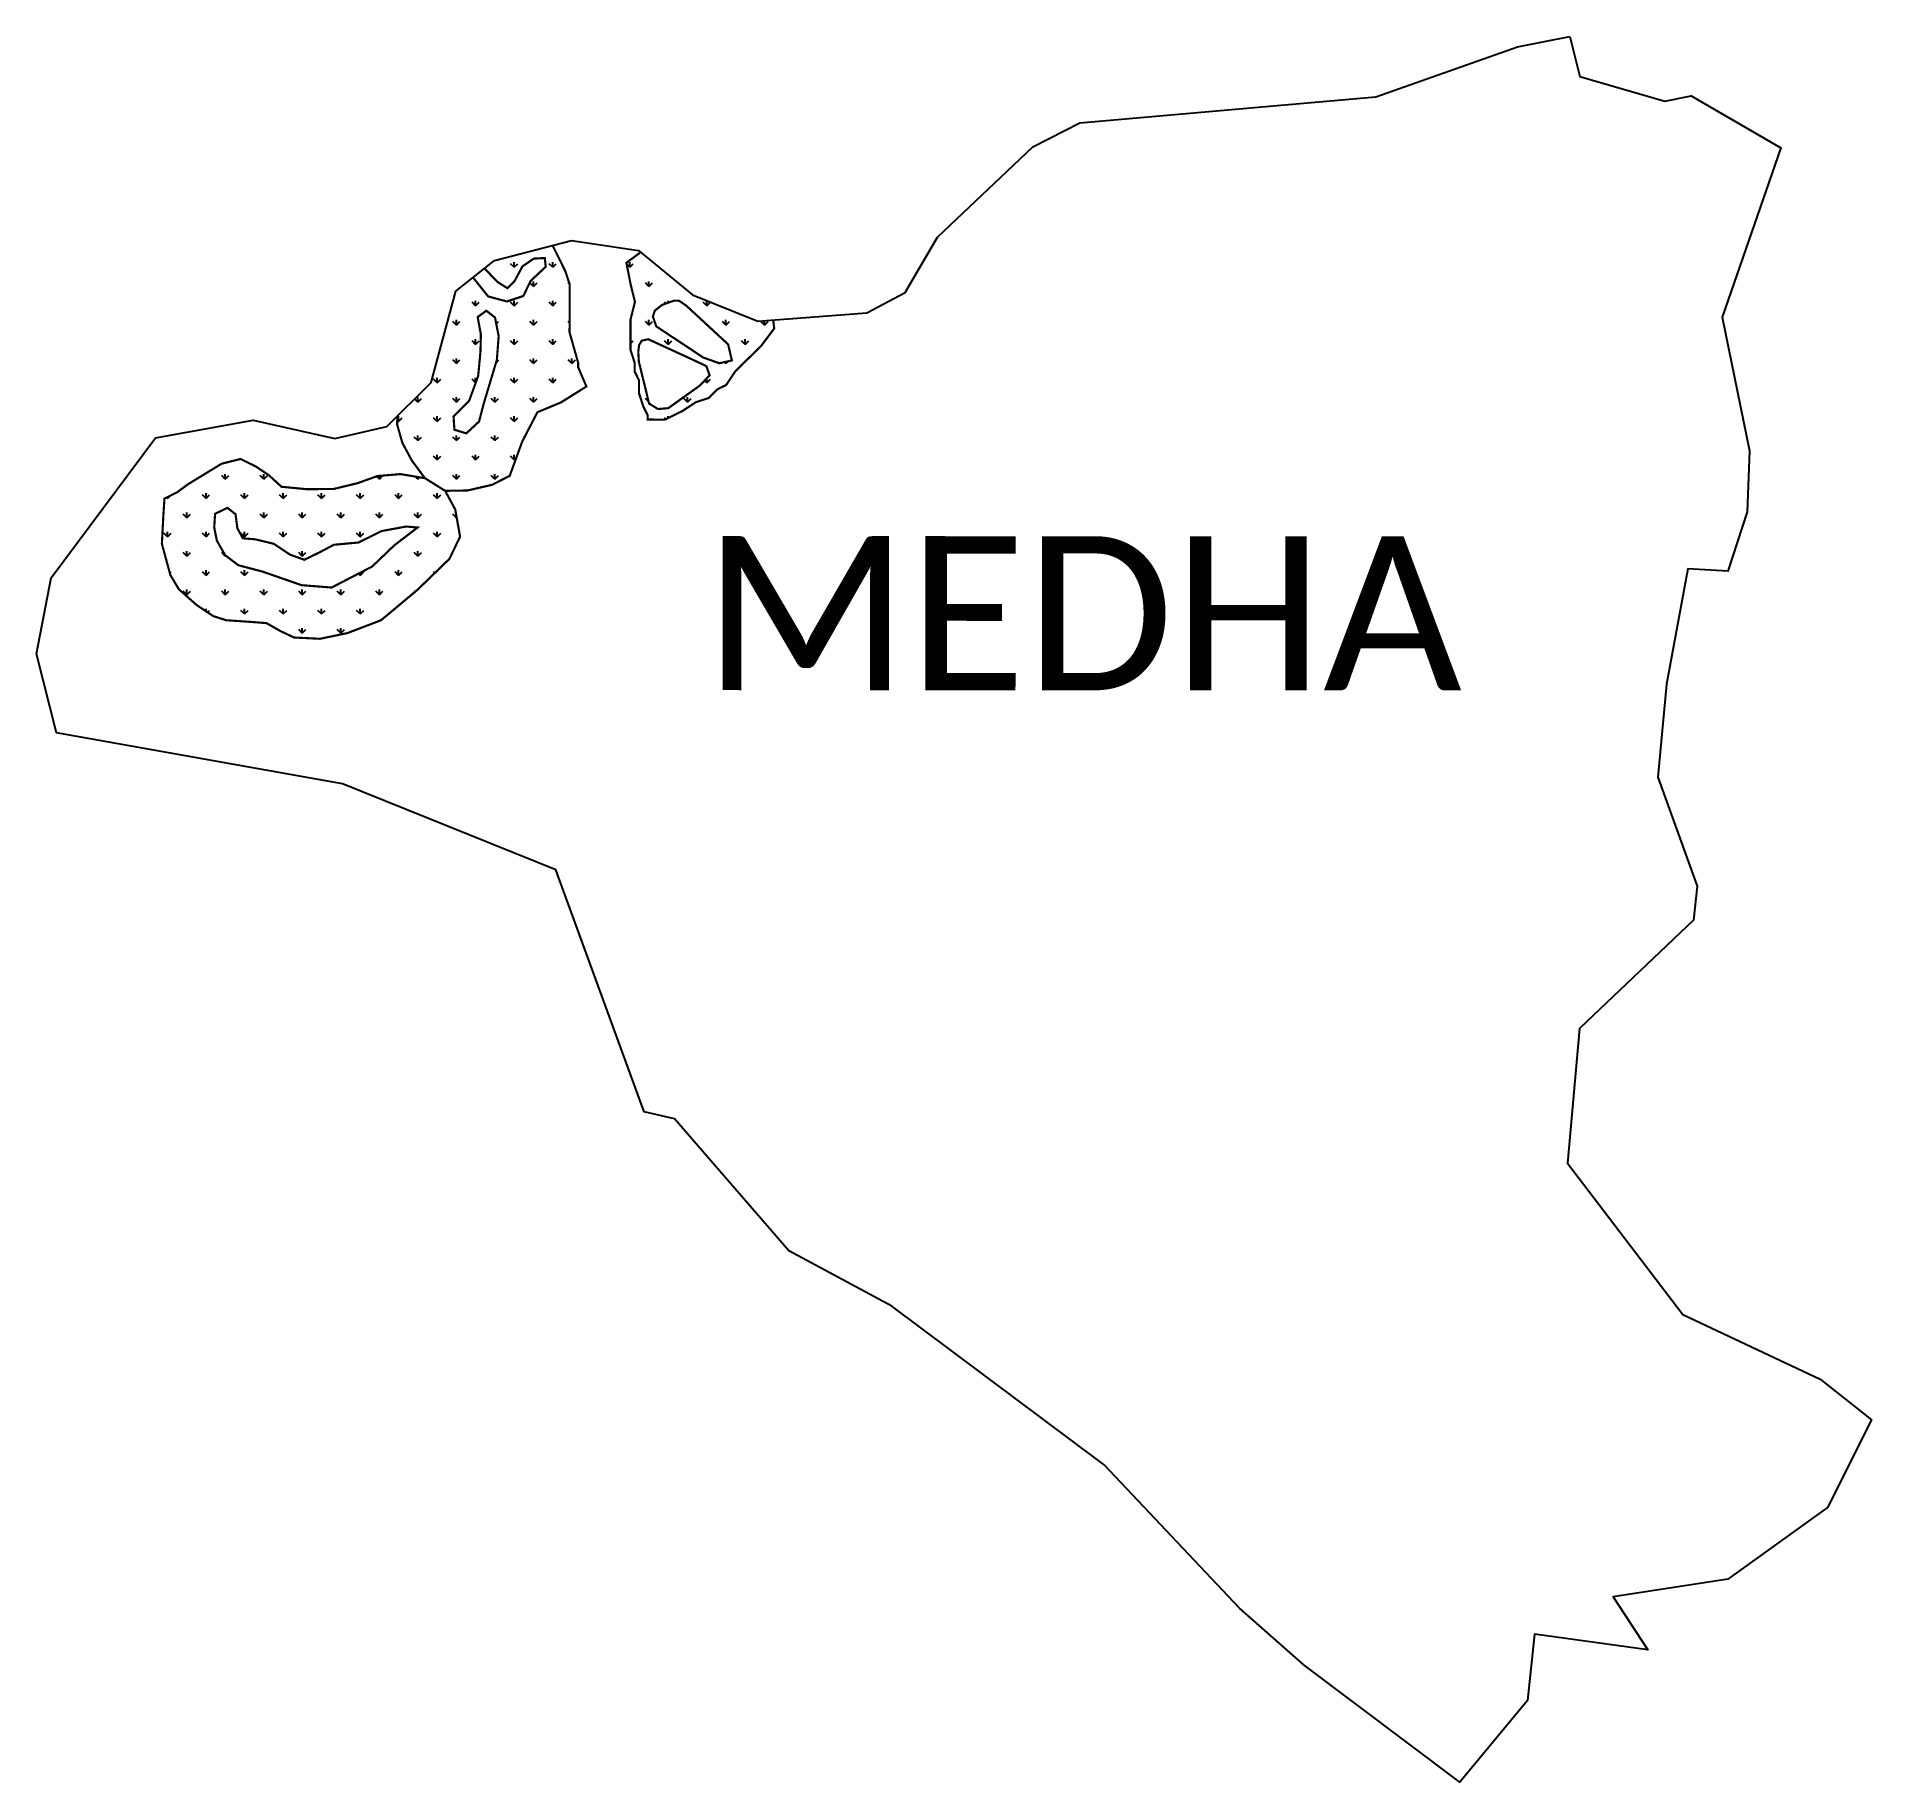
# Model space of a CAD drawing. Header units: metres. Extents: x 343265 to 344976, y 1761609 to 1763237.
import ezdxf

# ---------------------------------------------------------------- set-up
doc = ezdxf.new("R2010")
doc.units = ezdxf.units.M
doc.layers.add('MANGROOVES BUFFER ZONE', color=120, linetype='Continuous')
doc.layers.add('VILLAGE NAME', color=250, linetype='Continuous')

msp = doc.modelspace()

# ---------------------------------------------------------------- hatches: boundary and pattern name
at = {"layer": 'MANGROOVES BUFFER ZONE'}
h = msp.add_hatch(dxfattribs=at)
h.set_pattern_fill('GRASS', color=256)
h.paths.add_polyline_path([(343684.4, 1762981.4), (343692.5, 1762975), (343695.9, 1762957.6), (343694.2, 1762935.5), (343681.9, 1762894.6), (343677.6, 1762878), (343665.7, 1762867), (343654.6, 1762870.4), (343653.8, 1762882.7), (343668.3, 1762897.2), (343676.8, 1762920.6), (343678.9, 1762943.1), (343679.3, 1762959.3), (343676.3, 1762975.5)], flags=16)
h.paths.add_polyline_path([(343746.1, 1763042.3), (343692.1, 1763028.2), (343655.9, 1762999.5), (343632.8, 1762914.4), (343601.4, 1762883), (343601.2, 1762875.3), (343606.1, 1762858.1), (343614.9, 1762841.7), (343627.1, 1762825.2), (343646, 1762813.4), (343666.7, 1762813.7), (343689.7, 1762819), (343706.2, 1762827.4), (343717.8, 1762859.2), (343732, 1762886.7), (343753.9, 1762895.8), (343777.7, 1762910.7), (343770, 1762928.8), (343770, 1762932.9), (343762, 1762961.3), (343762.1, 1762981.6), (343762.1, 1763006), (343758.1, 1763018.2), (343754.1, 1763026.3)])
h.paths.add_polyline_path([(343682.8, 1763020.8), (343672, 1763012.2), (343672.1, 1763012.2), (343686.1, 1762994.7), (343703.6, 1762990), (343718.9, 1762995.1), (343725.7, 1763009.2), (343739.8, 1763022.4), (343738.9, 1763030.5), (343728.7, 1763030), (343718.1, 1763022.8), (343710.8, 1763009.2), (343704, 1763002.4), (343694.7, 1763008.3), (343683.2, 1763020.3)])
h = msp.add_hatch(dxfattribs=at)
h.set_pattern_fill('GRASS', color=256)
h.paths.add_polyline_path([(343871, 1762986), (343909.9, 1762950), (343913.4, 1762935), (343901.7, 1762932.4), (343886.7, 1762937.7), (343842.9, 1762966.8), (343839.7, 1762975.9), (343841.6, 1762981.5), (343848.3, 1762986.8), (343859.5, 1762990.8), (343864, 1762990.8)], flags=16)
h.paths.add_polyline_path([(343877.1, 1762935.6), (343889.6, 1762929.7), (343892.6, 1762921.2), (343883.8, 1762911.8), (343854.1, 1762890.5), (343844.5, 1762889.7), (343836.2, 1762894.8), (343826.6, 1762934), (343826.1, 1762943.3), (343826.9, 1762949.4), (343829.3, 1762953.4), (343835.4, 1762954.8)], flags=16)
h.paths.add_polyline_path([(343951.9, 1762972.6), (343937.6, 1762971.6), (343876.8, 1762996.1), (343828.3, 1763035.9), (343815, 1763026.1), (343819, 1763005.8), (343823, 1762989.6), (343818.9, 1762973.3), (343818.8, 1762957.1), (343818.8, 1762944.9), (343822.8, 1762932.7), (343822.8, 1762924.6), (343826.8, 1762916.4), (343826.8, 1762904.3), (343830.8, 1762892.1), (343834.9, 1762883.9), (343834.9, 1762879.9), (343838.9, 1762879.9), (343843, 1762879.8), (343847, 1762879.8), (343851.1, 1762879.8), (343859.2, 1762883.9), (343867.4, 1762887.9), (343879.6, 1762896), (343891.8, 1762900), (343899.9, 1762908.1), (343908.1, 1762912.1), (343916.2, 1762924.3), (343928.4, 1762936.5), (343940.7, 1762948.6), (343952.9, 1762964.8)])
h = msp.add_hatch(dxfattribs=at)
h.set_pattern_fill('GRASS', color=256)
h.paths.add_polyline_path([(343655.4, 1762796), (343646, 1762813.4), (343627.1, 1762825.2), (343604.4, 1762829), (343582.8, 1762827.2), (343564.2, 1762820.5), (343542.2, 1762815.2), (343517.2, 1762814.9), (343493.3, 1762817.2), (343481.4, 1762828.1), (343469.2, 1762836.2), (343455.2, 1762843.1), (343437.5, 1762838.7), (343406.1, 1762819.5), (343396.1, 1762812.1), (343384.2, 1762806.2), (343383.2, 1762791), (343381.8, 1762764), (343389.7, 1762734.9), (343397.6, 1762721.6), (343414.3, 1762706.8), (343429.8, 1762696.5), (343441.9, 1762692.7), (343465.7, 1762691.1), (343479.4, 1762690), (343492.2, 1762682.7), (343505.1, 1762676.6), (343529.3, 1762675.4), (343554.7, 1762680.7), (343586.2, 1762692.7), (343620.4, 1762721.3), (343650, 1762750), (343659.9, 1762770.7)])
h.paths.add_polyline_path([(343542.2, 1762763.1), (343565.1, 1762765.2), (343586.8, 1762775.9), (343609.7, 1762780.1), (343620.3, 1762779.2), (343598.7, 1762762.7), (343577.9, 1762742.8), (343540.1, 1762723.2), (343512.1, 1762725.4), (343475.6, 1762738.1), (343453.1, 1762744), (343440.8, 1762753.4), (343433.1, 1762766.9), (343430.6, 1762779.2), (343431.4, 1762792), (343442.9, 1762797.5), (343450.5, 1762791.6), (343452.2, 1762778.4), (343457.3, 1762769.1), (343468.8, 1762768.2), (343486.2, 1762764), (343501.5, 1762753.8), (343514.6, 1762749.1), (343528.6, 1762755.9)], flags=16)

# ---------------------------------------------------------------- linework, layer by layer
at = {"color": 3}
for points in [[(344704.3, 1763199.9), (344783.6, 1763176.7), (344808, 1763181.8), (344891.7, 1763133.4), (344836.9, 1762975.4), (344862.4, 1762850.7), (344860.3, 1762793.7), (344842.4, 1762738.5), (344805.1, 1762740.7), (344784.9, 1762633.2), (344777.1, 1762546.5), (344813.7, 1762444.6), (344810.2, 1762413.1), (344704, 1762311.8), (344692.8, 1762186.3), (344800.2, 1762045.3), (344928.5, 1761984.9), (344976.1, 1761947), (344935.2, 1761865.2), (344842.2, 1761798.4), (344735.4, 1761781.9), (344767.7, 1761732.4), (344662, 1761747.1), (344655.4, 1761685.2), (344592.2, 1761608.9), (344447, 1761718), (344386.9, 1761771.3), (344260.5, 1761905), (344062.7, 1762052.9), (343966.5, 1762104.7), (343859.9, 1762227.6), (343831.5, 1762234.1), (343749.2, 1762460), (343550.2, 1762540), (343283.5, 1762587.7), (343265, 1762661.3), (343278.5, 1762732.4), (343375.9, 1762862.7), (343466.9, 1762879.2), (343543, 1762862.2), (343591.7, 1762873.3), (343632.8, 1762914.4), (343655.9, 1762999.5), (343692.1, 1763028.2), (343763.8, 1763046.9), (343826.3, 1763037.5), (343876.8, 1762996.1), (343937.6, 1762971.6), (344039.4, 1762979.3), (344075, 1762998.3), (344105.2, 1763050.1), (344194.1, 1763134.1), (344237.8, 1763156.6), (344514, 1763180.9), (344646, 1763227.5), (344694.9, 1763237)], [(344694.9, 1763237), (344704.3, 1763199.9)]]:
    msp.add_lwpolyline(points, dxfattribs=at)
at = {"layer": 'MANGROOVES BUFFER ZONE', "const_width": 2}
for points in [[(343601.4, 1762883), (343601.2, 1762875.3), (343606.1, 1762858.1), (343614.9, 1762841.7), (343627.1, 1762825.2), (343646, 1762813.4), (343666.7, 1762813.7), (343689.7, 1762819), (343706.2, 1762827.4), (343717.8, 1762859.2), (343732, 1762886.7), (343753.9, 1762895.8), (343777.7, 1762910.7), (343770, 1762928.8), (343770, 1762932.9), (343762, 1762961.3), (343762.1, 1762981.6), (343762.1, 1763006), (343758.1, 1763018.2), (343754.1, 1763026.3), (343746, 1763042.6)], [(343682.8, 1763020.8), (343683.2, 1763020.3), (343694.7, 1763008.3), (343704, 1763002.4), (343710.8, 1763009.2), (343718.1, 1763022.8), (343728.7, 1763030), (343738.9, 1763030.5), (343739.8, 1763022.4), (343725.7, 1763009.2), (343718.9, 1762995.1), (343703.6, 1762990), (343686.1, 1762994.7), (343672.1, 1763012.2), (343672, 1763012.2)], [(343828.3, 1763035.9), (343815, 1763026.1), (343819, 1763005.8), (343823, 1762989.6), (343818.9, 1762973.3), (343818.8, 1762957.1), (343818.8, 1762944.9), (343822.8, 1762932.7), (343822.8, 1762924.6), (343826.8, 1762916.4), (343826.8, 1762904.3), (343830.8, 1762892.1), (343834.9, 1762883.9), (343834.9, 1762879.9), (343838.9, 1762879.9), (343843, 1762879.8), (343847, 1762879.8), (343851.1, 1762879.8), (343859.2, 1762883.9), (343867.4, 1762887.9), (343879.6, 1762896), (343891.8, 1762900), (343899.9, 1762908.1), (343908.1, 1762912.1), (343916.2, 1762924.3), (343928.4, 1762936.5), (343940.7, 1762948.6), (343952.9, 1762964.8), (343951.9, 1762972.6)]]:
    msp.add_lwpolyline(points, dxfattribs=at)
for points in [[(343684.4, 1762981.4), (343692.5, 1762975), (343695.9, 1762957.6), (343694.2, 1762935.5), (343681.9, 1762894.6), (343677.6, 1762878), (343665.7, 1762867), (343654.6, 1762870.4), (343653.8, 1762882.7), (343668.3, 1762897.2), (343676.8, 1762920.6), (343678.9, 1762943.1), (343679.3, 1762959.3), (343676.3, 1762975.5), (343684.4, 1762981.4)], [(343871, 1762986), (343909.9, 1762950), (343913.4, 1762935), (343901.7, 1762932.4), (343886.7, 1762937.7), (343842.9, 1762966.8), (343839.7, 1762975.9), (343841.6, 1762981.5), (343848.3, 1762986.8), (343859.5, 1762990.8), (343864, 1762990.8), (343871, 1762986)], [(343877.1, 1762935.6), (343889.6, 1762929.7), (343892.6, 1762921.2), (343883.8, 1762911.8), (343854.1, 1762890.5), (343844.5, 1762889.7), (343836.2, 1762894.8), (343826.6, 1762934), (343826.1, 1762943.3), (343826.9, 1762949.4), (343829.3, 1762953.4), (343835.4, 1762954.8), (343877.1, 1762935.6)], [(343655.4, 1762796), (343646, 1762813.4), (343627.1, 1762825.2), (343604.4, 1762829), (343582.8, 1762827.2), (343564.2, 1762820.5), (343542.2, 1762815.2), (343517.2, 1762814.9), (343493.3, 1762817.2), (343481.4, 1762828.1), (343469.2, 1762836.2), (343455.2, 1762843.1), (343437.5, 1762838.7), (343406.1, 1762819.5), (343396.1, 1762812.1), (343384.2, 1762806.2), (343383.2, 1762791), (343381.8, 1762764), (343389.7, 1762734.9), (343397.6, 1762721.6), (343414.3, 1762706.8), (343429.8, 1762696.5), (343441.9, 1762692.7), (343465.7, 1762691.1), (343479.4, 1762690), (343492.2, 1762682.7), (343505.1, 1762676.6), (343529.3, 1762675.4), (343554.7, 1762680.7), (343586.2, 1762692.7), (343620.4, 1762721.3), (343650, 1762750), (343659.9, 1762770.7), (343655.4, 1762796)], [(343542.2, 1762763.1), (343565.1, 1762765.2), (343586.8, 1762775.9), (343609.7, 1762780.1), (343620.3, 1762779.2), (343598.7, 1762762.7), (343577.9, 1762742.8), (343540.1, 1762723.2), (343512.1, 1762725.4), (343475.6, 1762738.1), (343453.1, 1762744), (343440.8, 1762753.4), (343433.1, 1762766.9), (343430.6, 1762779.2), (343431.4, 1762792), (343442.9, 1762797.5), (343450.5, 1762791.6), (343452.2, 1762778.4), (343457.3, 1762769.1), (343468.8, 1762768.2), (343486.2, 1762764), (343501.5, 1762753.8), (343514.6, 1762749.1), (343528.6, 1762755.9), (343542.2, 1762763.1)]]:
    msp.add_lwpolyline(points, close=True, dxfattribs=at)

# ---------------------------------------------------------------- texts
at = {"layer": 'VILLAGE NAME', "insert": (343886.6, 1762771.2), "char_height": 143.7, "attachment_point": 1, "rotation": 359.9793}
msp.add_mtext_dynamic_manual_height_columns('{\\fCalibri|b0|i0|c0|p34;MEDHA}', width=1418, gutter_width=718.5, heights=[0], dxfattribs=at)

doc.saveas('drawing.dxf')
